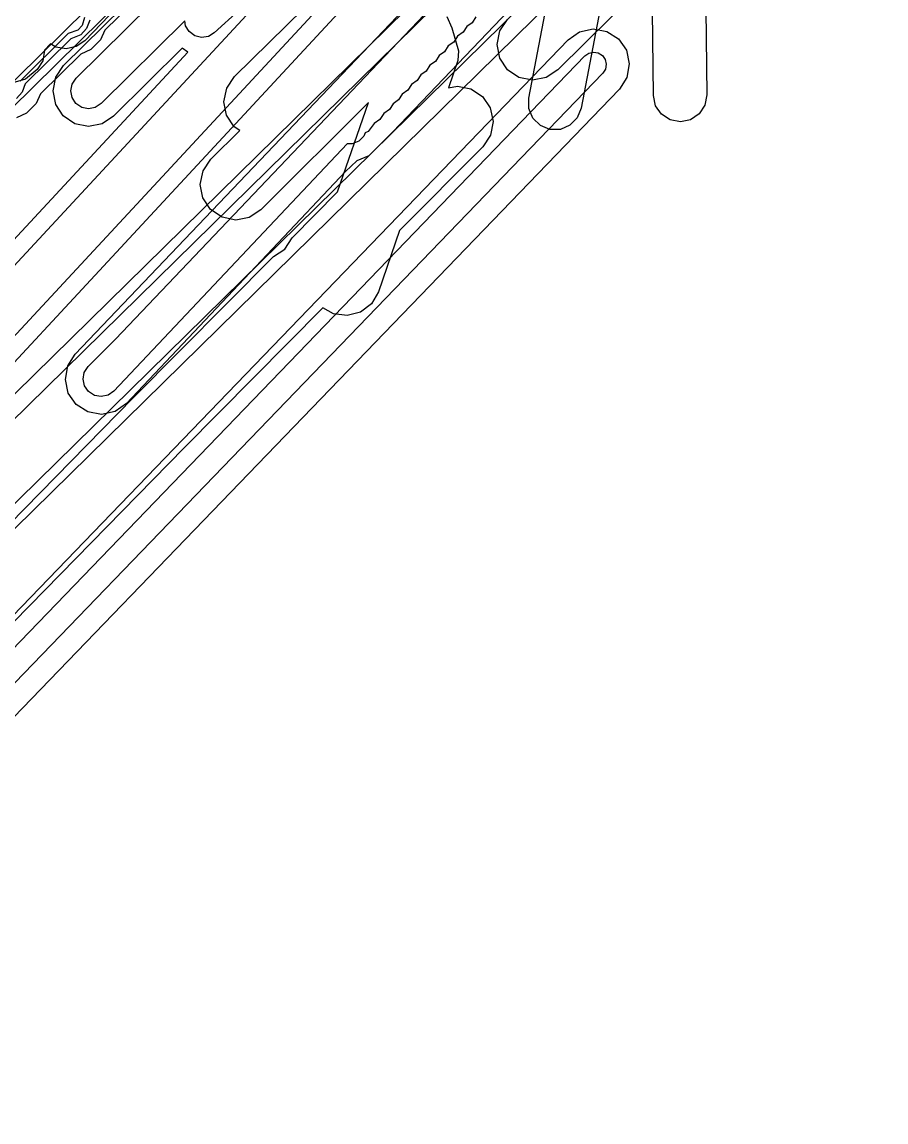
# Model space of a CAD drawing. Header units: metres. Extents: x -2677 to -840, y 169 to 1487.
# Drawn here: x -1618.3 to -1569.7, y 742.5 to 804.4 of the extents above; entities that cross this region are included whole.
import ezdxf

# ---------------------------------------------------------------- set-up
doc = ezdxf.new("R2010")
doc.units = ezdxf.units.M
doc.layers.add('AI_GREENING_EXCLUSIONS', color=1, linetype='Continuous')

msp = doc.modelspace()

# ---------------------------------------------------------------- linework, layer by layer
at = {"layer": 'AI_GREENING_EXCLUSIONS'}
for points in [[(-1597.7, 809.437), (-1641.058, 762.697), (-1639.757, 761.442), (-1574.479, 825.54)], [(-1596.967, 808.757), (-1637.528, 765.032), (-1575.867, 825.578)], [(-1594.021, 825.484), (-1631.57, 788.475)], [(-1574.665, 822.071), (-1597.492, 798.191), (-1598.836, 796.834), (-1599.509, 796.55), (-1600.145, 795.951), (-1612.464, 782.912), (-1613.104, 782.465), (-1613.866, 782.297), (-1614.634, 782.434), (-1615.292, 782.854), (-1615.739, 783.494), (-1615.907, 784.256), (-1615.77, 785.024), (-1615.35, 785.682), (-1577.236, 825.663)], [(-1570.448, 824.733), (-1633.15, 763.164)], [(-1592.811, 804.642), (-1593.02, 804.317), (-1593.329, 804.1), (-1593.532, 803.781), (-1593.847, 803.557), (-1594.055, 803.232), (-1594.365, 803.015), (-1594.573, 802.689), (-1594.882, 802.472), (-1595.091, 802.147), (-1595.4, 801.93), (-1595.609, 801.604), (-1595.918, 801.387), (-1596.127, 801.062), (-1596.436, 800.845), (-1596.645, 800.519), (-1596.954, 800.302), (-1597.163, 799.977), (-1597.472, 799.76), (-1597.681, 799.434), (-1597.996, 799.213), (-1598.215, 798.882), (-1598.529, 798.662), (-1598.879, 798.208), (-1599.037, 798.136), (-1599.125, 797.934), (-1599.408, 797.655), (-1599.769, 797.504), (-1600.048, 797.501), (-1613.186, 783.605), (-1613.506, 783.381), (-1613.887, 783.297), (-1614.271, 783.365), (-1614.6, 783.575), (-1614.823, 783.895), (-1614.907, 784.276), (-1614.839, 784.66), (-1614.629, 784.989), (-1613.088, 786.523), (-1576.513, 824.972)], [(-1569.747, 824.02), (-1625.035, 769.732)], [(-1584.36, 812.776), (-1586.893, 799.513), (-1587.113, 798.97), (-1587.524, 798.553), (-1588.063, 798.325), (-1588.648, 798.321), (-1589.19, 798.541), (-1589.607, 798.951), (-1589.836, 799.49), (-1589.84, 800.076), (-1586.97, 815.1)], [(-1579.955, 811.506), (-1579.832, 800.261), (-1579.94, 799.686), (-1580.26, 799.195), (-1580.743, 798.865), (-1581.315, 798.744), (-1581.891, 798.852), (-1582.381, 799.172), (-1582.711, 799.655), (-1582.832, 800.228), (-1582.902, 806.597)], [(-1608.723, 809.589), (-1630.537, 788.087)], [(-1631.463, 777.011), (-1601.912, 808.867), (-1607.53, 803.755), (-1607.864, 803.553), (-1608.249, 803.494), (-1608.628, 803.587), (-1608.943, 803.818), (-1609.145, 804.151), (-1609.187, 804.427), (-1613.895, 799.772), (-1614.221, 799.557), (-1614.604, 799.484), (-1614.986, 799.562), (-1615.309, 799.78), (-1615.524, 800.106), (-1615.598, 800.489), (-1615.52, 800.871), (-1615.301, 801.195), (-1609.683, 806.75)], [(-1631.547, 778.391), (-1609.022, 802.673), (-1609.327, 802.883), (-1613.192, 799.061), (-1613.843, 798.631), (-1614.609, 798.484), (-1615.374, 798.64), (-1616.02, 799.077), (-1616.45, 799.729), (-1616.598, 800.495), (-1616.441, 801.259), (-1616.004, 801.906), (-1610.45, 807.398)], [(-1582.084, 807.746), (-1588.212, 801.668), (-1588.862, 801.237), (-1589.628, 801.088), (-1590.393, 801.243), (-1591.04, 801.679), (-1591.471, 802.33), (-1591.62, 803.096), (-1591.465, 803.86), (-1591.028, 804.507)], [(-1632.13, 762.771), (-1612.084, 783.228), (-1604.2, 791.168), (-1603.565, 791.595), (-1603.143, 792.233), (-1600.591, 794.803), (-1598.861, 799.836), (-1604.909, 793.798), (-1605.56, 793.368), (-1606.326, 793.22), (-1607.091, 793.377), (-1607.737, 793.814), (-1608.167, 794.465), (-1608.315, 795.232), (-1608.159, 795.996), (-1607.721, 796.643), (-1606.095, 798.251), (-1606.406, 798.461), (-1606.836, 799.113), (-1606.984, 799.879), (-1606.828, 800.643), (-1606.39, 801.29), (-1601.525, 806.102)], [(-1612.05, 806.183), (-1614.814, 803.308), (-1615.294, 802.974), (-1615.865, 802.848), (-1616.442, 802.951), (-1616.735, 803.139), (-1617.081, 802.782), (-1617.179, 802.173), (-1617.496, 801.681), (-1618.146, 801.138), (-1618.863, 800.943)], [(-1611.418, 806.138), (-1613.687, 803.895), (-1613.933, 803.355), (-1614.473, 802.815), (-1615.04, 802.557), (-1617.309, 800.314), (-1617.555, 799.774), (-1618.095, 799.234), (-1618.662, 798.976)], [(-1594.444, 804.677), (-1594.159, 804.025), (-1593.795, 802.739), (-1593.835, 802.2), (-1594.35, 800.654), (-1593.856, 800.754), (-1593.09, 800.605), (-1592.44, 800.173), (-1592.004, 799.526), (-1591.849, 798.761), (-1591.998, 797.995), (-1592.43, 797.345), (-1597.106, 792.635), (-1598.288, 789.196), (-1598.681, 788.522), (-1599.302, 788.049), (-1600.056, 787.85), (-1600.83, 787.955), (-1601.415, 788.296), (-1609.232, 780.424), (-1629.273, 759.972)], [(-1614.538, 804.462), (-1614.709, 803.993), (-1615.032, 803.644), (-1615.593, 803.419), (-1618.16, 800.881), (-1618.331, 800.412), (-1618.654, 800.063)], [(-1614.832, 804.62), (-1614.957, 804.161), (-1615.2, 803.893), (-1615.749, 803.714), (-1618.454, 801.039)]]:
    msp.add_lwpolyline(points, dxfattribs=at)
for points in [[(-1643.072, 745.894), (-1587.624, 803.358), (-1586.983, 803.803), (-1586.221, 803.969), (-1585.453, 803.831), (-1584.796, 803.409), (-1584.351, 802.768), (-1584.185, 802.005), (-1584.324, 801.237), (-1584.746, 800.581), (-1640.194, 743.117), (-1640.835, 742.671), (-1641.597, 742.506), (-1642.365, 742.644), (-1643.022, 743.066), (-1643.467, 743.707), (-1643.633, 744.47), (-1643.494, 745.238), (-1643.072, 745.894)], [(-1642.137, 744.991), (-1586.689, 802.456), (-1586.464, 802.611), (-1586.197, 802.669), (-1585.929, 802.621), (-1585.699, 802.473), (-1585.543, 802.249), (-1585.485, 801.982), (-1585.533, 801.713), (-1585.681, 801.483), (-1641.129, 744.019), (-1641.354, 743.863), (-1641.621, 743.805), (-1641.889, 743.854), (-1642.119, 744.002), (-1642.275, 744.226), (-1642.333, 744.493), (-1642.285, 744.762), (-1642.137, 744.991)]]:
    msp.add_lwpolyline(points, close=True, dxfattribs=at)

doc.saveas('drawing.dxf')
